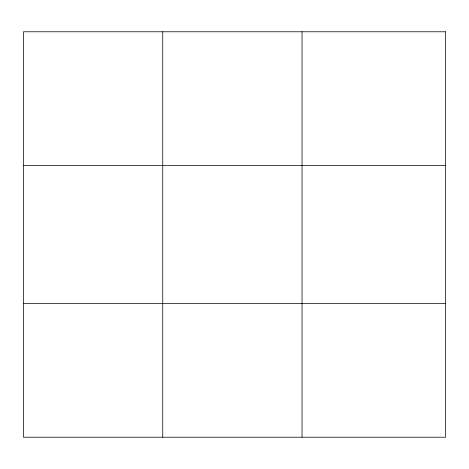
<?xml version="1.0" encoding="UTF-8"?>
<svg xmlns="http://www.w3.org/2000/svg" width="469" height="469" viewBox="0 0 469 469"><rect width="100%" height="100%" fill="white"/><g stroke="black" fill="none" stroke-linecap="round" stroke-linejoin="round"><path stroke-width="0.7" d="M162.743 31.775L162.743 437.225M302.036 31.775L302.036 437.225M23.45 165.575L445.55 165.575M23.45 303.425L445.55 303.425M445.55 31.775L445.55 437.225L23.45 437.225L23.45 31.775L445.55 31.775"/></g></svg>
